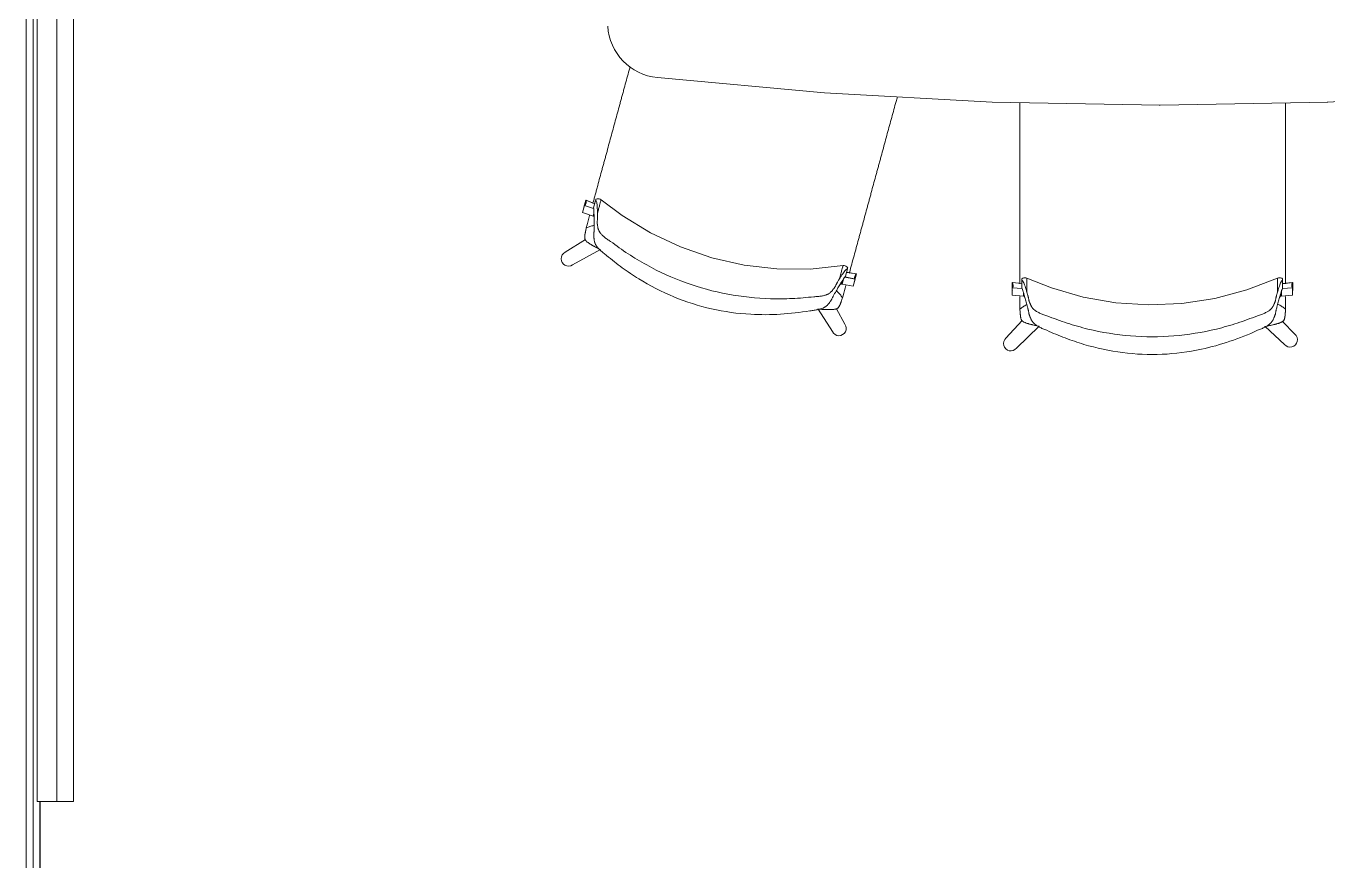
# Model space of a CAD drawing. Header units: millimetres. Extents: x 90978 to 295199, y -4084 to 97293.
# Drawn here: x 168356 to 170681, y 22495 to 23986 of the extents above; entities that cross this region are included whole.
import ezdxf

# ---------------------------------------------------------------- set-up
doc = ezdxf.new("R2010")
doc.units = ezdxf.units.MM
doc.header["$MEASUREMENT"] = 0
doc.layers.get('0').update_dxf_attribs({"linetype": 'CONTINUOUS'})
for name, color, linetype, lineweight in [('A-DETL-THIN', 8, 'CONTINUOUS', 9), ('CSM-STL-XX-ZZ-M3-A-XXXX-00001_detached _19_04_21__rvt-1-Level 0$0$A-WALL', 7, 'CONTINUOUS', 9), ('CSM-STL-XX-ZZ-M3-A-XXXX-00001_detached _19_04_21__rvt-1-Level 0$0$I-FURN', 8, 'CONTINUOUS', 9), ('CSM-STL-XX-ZZ-M3-A-XXXX-00001_detached _19_04_21__rvt-1-Level 0$0$I-WALL', 7, 'CONTINUOUS', 9), ('G-IMPT', 8, 'CONTINUOUS', 9), ('I-FURN', 8, 'CONTINUOUS', 9)]:
    doc.layers.add(name, color=color, linetype=linetype, lineweight=lineweight)

# ---------------------------------------------------------------- blocks, each defined once
blk = doc.blocks.new('Synergy Type 3 - Desk Type 3_dwg_Family - 580997-310579-_3D_-768211-Level 0')
at = {"layer": 'G-IMPT'}
for p, q in [((-354.2, 2138.6), (-251.1, 2140.5)), ((-251.1, 2140.5), (-253.4, 2138.6)), ((-251.1, 2140.5), (-147.9, 2138.6)), ((-251.1, 2140.5), (-248.7, 2138.6)), ((-761.1, 1140.5), (-761, 1142)), ((258.9, 1140.5), (258.9, 1142)), ((-755.6, 842.3), (-755.6, 840.8)), ((-755.6, 840.8), (-739.2, 541.4)), ((237.1, 541.4), (253.5, 840.8)), ((253.5, 840.8), (253.5, 842.3)), ((-739.2, 541.4), (-739.2, 542.1)), ((-711.9, 242.9), (-739.2, 541.4)), ((209.8, 242.9), (237.1, 541.4)), ((237.1, 541.4), (237.1, 542.1)), ((-706.7, 220.4), (-711.9, 242.9)), ((204.6, 220.4), (209.8, 242.9)), ((-696.5, 199.7), (-706.7, 220.4)), ((204.6, 220.4), (194.4, 199.7)), ((-681.9, 181.8), (-696.5, 199.7)), ((-694.9, 198), (-696.5, 199.7)), ((194.4, 199.7), (179.8, 181.8)), ((-663.6, 167.8), (-681.9, 181.8)), ((-663.6, 167.8), (-666.8, 171)), ((-642.5, 158.4), (-663.6, 167.8)), ((161.4, 167.8), (140.4, 158.4)), ((179.8, 181.8), (161.4, 167.8)), ((179.8, 181.8), (176, 179.6)), ((179.8, 181.8), (177.8, 181)), ((-642.5, 158.4), (-645.7, 160.9)), ((-642.5, 158.4), (-644.5, 160.3)), ((-642.5, 158.4), (-643.8, 160.1)), ((-642.5, 158.4), (-619.8, 154.1)), ((-619.8, 154.1), (-621.7, 155.9)), ((-619.8, 154.1), (-435.6, 143.9)), ((-443.2, 146.6), (-435.6, 143.9)), ((-435.6, 143.9), (-437.7, 146.6)), ((-435.6, 143.9), (-251.1, 140.5)), ((-251.1, 140.5), (-259.1, 147.1)), ((-251.1, 140.5), (-242.9, 147.2)), ((-66.5, 143.9), (-251.1, 140.5)), ((117.7, 154.1), (-66.5, 143.9)), ((-55.9, 147.7), (-66.5, 143.9)), ((-66.5, 143.9), (-63.6, 147.7)), ((140.4, 158.4), (117.7, 154.1)), ((123.2, 156.5), (117.7, 154.1)), ((121.3, 156.2), (117.7, 154.1)), ((120.3, 156), (117.7, 154.1)), ((119.6, 155.9), (117.7, 154.1)), ((147.1, 162.4), (140.4, 158.4))]:
    blk.add_line(p, q, dxfattribs=at)

msp = doc.modelspace()

# ---------------------------------------------------------------- linework, layer by layer
at = {"layer": 'A-DETL-THIN'}
for p, q in [((169483.5, 23894.2), (169782, 23866.9)), ((169782, 23866.9), (170081.3, 23850.5)), ((170680.8, 23850.5), (170980.2, 23866.9)), ((170081.3, 23850.5), (170381.1, 23845)), ((170381.1, 23845), (170680.8, 23850.5))]:
    msp.add_line(p, q, dxfattribs=at)
msp.add_arc((169492.4, 23991.7), 97.9, 183.1736, 264.7725, dxfattribs=at)
at = {"layer": 'CSM-STL-XX-ZZ-M3-A-XXXX-00001_detached _19_04_21__rvt-1-Level 0$0$A-WALL'}
for p, q in [((168355.8, 16174.2), (168355.8, 26395.4)), ((168368.3, 16189.2), (168368.3, 26380.4))]:
    msp.add_line(p, q, dxfattribs=at)
at = {"layer": 'CSM-STL-XX-ZZ-M3-A-XXXX-00001_detached _19_04_21__rvt-1-Level 0$0$I-FURN'}
for p, q in [((168375.8, 25000.8), (168375.8, 22600.8)), ((168410.8, 22600.8), (168410.8, 25000.8)), ((168410.8, 22600.8), (168410.8, 25000.8)), ((168440.8, 25000.8), (168440.8, 22600.8)), ((168375.8, 22600.8), (168410.8, 22600.8)), ((168440.8, 22600.8), (168410.8, 22600.8))]:
    msp.add_line(p, q, dxfattribs=at)
at = {"layer": 'CSM-STL-XX-ZZ-M3-A-XXXX-00001_detached _19_04_21__rvt-1-Level 0$0$I-WALL', "lineweight": 30}
msp.add_line((168380.8, 22350), (168380.8, 22600.8), dxfattribs=at)
at = {"layer": 'I-FURN'}
for p, q in [((169355.3, 23675.3), (169351.8, 23662.4)), ((169371.4, 23668.8), (169355.3, 23675.3)), ((169371.4, 23668.8), (169356.2, 23675)), ((169369.4, 23661.6), (169373, 23674.8)), ((169375.6, 23677.5), (169373.5, 23676.8)), ((169377.8, 23677.7), (169375.6, 23677.5)), ((169379.3, 23677.5), (169377.8, 23677.7)), ((169381.1, 23676.9), (169379.3, 23677.5)), ((169382.8, 23675.9), (169381.1, 23676.9)), ((169420.5, 23647.5), (169382.8, 23675.9)), ((169349.6, 23652.9), (169353.1, 23665.8)), ((169368.4, 23646.4), (169349.6, 23652.9)), ((169353.1, 23665.8), (169369.5, 23660.1)), ((169370, 23652.1), (169368.4, 23646.4)), ((169370.1, 23649), (169369.4, 23646.1)), ((169471, 23616.7), (169420.5, 23647.5)), ((169354.9, 23604.9), (169318.6, 23582.1)), ((169524.6, 23591.6), (169471, 23616.7)), ((169331.9, 23559.6), (169381.5, 23587)), ((169580.5, 23572.4), (169524.6, 23591.6)), ((169638.2, 23559.3), (169580.5, 23572.4)), ((169696.9, 23552.6), (169638.2, 23559.3)), ((169756, 23552.2), (169696.9, 23552.6)), ((169814.8, 23558.3), (169756, 23552.2)), ((169814.8, 23558.3), (169816.7, 23558.3)), ((169816.7, 23558.3), (169818.5, 23557.9)), ((169818.5, 23557.9), (169819.9, 23557.3)), ((169819.1, 23539.2), (169822.6, 23552.4)), ((169819.9, 23557.3), (169821.8, 23556)), ((169821.8, 23556), (169823.2, 23554.4)), ((169812.2, 23525.6), (169813.7, 23531.3)), ((169813.1, 23525.3), (169815.4, 23533.9)), ((169818.1, 23537.9), (169836.2, 23534.3)), ((169818.2, 23538), (169835.2, 23534.6)), ((169838.1, 23543.8), (169821, 23546.4)), ((169839, 23543.6), (169821, 23546.2)), ((169836.2, 23534.3), (169832.7, 23521.4)), ((169835.5, 23530.7), (169839, 23543.6)), ((170135.7, 23535.7), (170134, 23534.5)), ((170134, 23518.8), (170134, 23532.4)), ((170137.9, 23536.5), (170135.7, 23535.7)), ((170139.4, 23536.7), (170137.9, 23536.5)), ((170141.2, 23536.6), (170139.4, 23536.7)), ((170143.1, 23536.1), (170141.2, 23536.6)), ((170187, 23518.6), (170143.1, 23536.1)), ((170590.8, 23536.1), (170535.7, 23514.8)), ((170590.8, 23536.1), (170592.7, 23536.6)), ((170592.7, 23536.6), (170594.5, 23536.7)), ((170594.5, 23536.7), (170596, 23536.5)), ((170596, 23536.5), (170598.2, 23535.7)), ((170598.2, 23535.7), (170599.9, 23534.5)), ((170599.9, 23518.8), (170599.9, 23532.4)), ((169832.7, 23521.4), (169813.1, 23525.3)), ((170134, 23526.2), (170116.8, 23528.3)), ((170116.8, 23528.3), (170116.8, 23514.9)), ((170117.1, 23518.5), (170134.5, 23517.3)), ((170117.1, 23505.2), (170117.1, 23518.5)), ((170134, 23526.3), (170117.7, 23528.2)), ((170137, 23509.7), (170137, 23503.8)), ((170138, 23506.8), (170138, 23503.8)), ((170243.8, 23502.1), (170187, 23518.6)), ((170535.7, 23514.8), (170478.6, 23499.6)), ((170596.9, 23503.8), (170596.9, 23509.7)), ((170597.8, 23503.8), (170597.8, 23512.7)), ((170599.4, 23517.3), (170616.8, 23518.5)), ((170599.4, 23517.3), (170617.7, 23518.5)), ((170617.1, 23528.3), (170599.9, 23526.2)), ((170618.1, 23528.2), (170599.9, 23526)), ((170617.7, 23518.5), (170617.7, 23505.2)), ((170618.1, 23514.9), (170618.1, 23528.2)), ((170137, 23503.8), (170117.1, 23505.2)), ((170302, 23492), (170243.8, 23502.1)), ((170361.1, 23488.1), (170302, 23492)), ((170420.1, 23490.7), (170361.1, 23488.1)), ((170478.6, 23499.6), (170420.1, 23490.7)), ((170617.7, 23505.2), (170597.8, 23503.8)), ((169770.4, 23480.6), (169795.8, 23440.3)), ((169818.3, 23453.5), (169802.9, 23481.3)), ((170134.8, 23460.3), (170105.8, 23428.7)), ((170124.5, 23410.5), (170165.2, 23449.9)), ((170568.4, 23449.4), (170603.5, 23417.2)), ((170621.7, 23435.9), (170599.6, 23458.7))]:
    msp.add_line(p, q, dxfattribs=at)
for centre, start, end in [((169324.5, 23570.4), 116.7401, 304.3564), ((169807.5, 23446.2), 206.7636, 34.3798), ((170613.2, 23425.9), 221.9896, 49.6059), ((170114.6, 23419), 131.9662, 319.5824)]:
    msp.add_arc(centre, 13.1, start, end, dxfattribs=at)
for centre, major_axis, start_param, end_param in [((169338, 23674.4), (16.8, -4.6), 6.026179, 6.605675), ((169338.9, 23674.1), (16.8, -4.6), 6.026179, 6.605675), ((169334.5, 23661.5), (16.8, -4.6), 0.238848, 0.322489), ((169850, 23521.2), (16.8, -4.6), 2.819103, 2.902745), ((169852.6, 23534.3), (16.8, -4.6), 2.819103, 3.398599), ((169853.5, 23534), (16.8, -4.6), 2.819103, 3.398599), ((170100.3, 23522.9), (17.4, 0), 6.026179, 6.605675), ((170100.3, 23509.5), (17.4, 0), 0.238848, 0.322489), ((170101.2, 23522.8), (17.4, 0), 6.026179, 6.605675), ((170633.6, 23522.9), (17.4, 0), 2.819103, 3.398599), ((170634.6, 23522.8), (17.4, 0), 2.819103, 3.398599), ((170634.6, 23509.5), (17.4, 0), 2.819103, 2.902745)]:
    msp.add_ellipse(centre, major_axis=major_axis, ratio=0.978487, start_param=start_param, end_param=end_param, dxfattribs=at)
for points, knots in [([(169368, 23669.4), (169368.2, 23670), (169369.1, 23673.2), (169370.6, 23678.8), (169372.7, 23686.4), (169374.7, 23693.8), (169377.3, 23703.6), (169380.6, 23715.5), (169383.8, 23727.3), (169386.4, 23736.9), (169388.4, 23744.2), (169390.4, 23751.5), (169393, 23761.2), (169396.3, 23773.2), (169400.2, 23787.6), (169404.2, 23802.2), (169408.2, 23816.8), (169412.1, 23831.3), (169415.4, 23843.3), (169418, 23853.1), (169420, 23860.4), (169422, 23867.8), (169424.7, 23877.5), (169427.9, 23889.5), (169431.2, 23901.5), (169433.4, 23909.5), (169434.3, 23912.7), (169434.5, 23913.4)], [-0.8977274, -0.8977274, -0.8977274, -0.8977274, -0.8928571, -0.875, -0.8571429, -0.8392857, -0.8214286, -0.7857143, -0.75, -0.7321429, -0.7142857, -0.6964286, -0.6785714, -0.6428571, -0.6071429, -0.5714286, -0.5357143, -0.5, -0.4642857, -0.4464286, -0.4285714, -0.4107143, -0.3928571, -0.3571429, -0.3214286, -0.3035714, -0.2983352, -0.2983352, -0.2983352, -0.2983352]), ([(169911.8, 23859.7), (169911, 23856.9), (169909, 23849.5), (169905.7, 23837.3), (169901.8, 23823.1), (169897.9, 23808.8), (169893.9, 23794.1), (169889.9, 23779.3), (169885.9, 23764.7), (169882.6, 23752.6), (169880, 23742.8), (169877.9, 23735.4), (169875.9, 23728.1), (169873.3, 23718.4), (169870.1, 23706.5), (169866.8, 23694.6), (169864.2, 23685), (169862.2, 23677.7), (169860.2, 23670.4), (169857.6, 23660.7), (169854.3, 23648.7), (169851.1, 23636.7), (169848.4, 23626.9), (169846.4, 23619.5), (169844.4, 23612.1), (169841.7, 23602.4), (169838.5, 23590.4), (169834.5, 23575.8), (169830.4, 23560.9), (169827.6, 23550.6), (169826.2, 23545.2), (169826, 23544.8)], [-0.8779711, -0.8779711, -0.8779711, -0.8779711, -0.8571429, -0.8214286, -0.7857143, -0.75, -0.7142857, -0.6785714, -0.6428571, -0.6071429, -0.5892857, -0.5714286, -0.5535714, -0.5357143, -0.5, -0.4642857, -0.4464286, -0.4285714, -0.4107143, -0.3928571, -0.3571429, -0.3214286, -0.3035714, -0.2857143, -0.2678571, -0.25, -0.2142857, -0.1785714, -0.1428571, -0.1071429, -0.103964, -0.103964, -0.103964, -0.103964]), ([(170130.6, 23525.9), (170130.6, 23526.6), (170130.6, 23529.9), (170130.6, 23535.7), (170130.6, 23543.5), (170130.6, 23551.2), (170130.6, 23561.3), (170130.6, 23573.7), (170130.6, 23585.9), (170130.6, 23595.9), (170130.6, 23603.4), (170130.6, 23611.1), (170130.6, 23621.1), (170130.6, 23633.5), (170130.6, 23648.4), (170130.6, 23663.6), (170130.6, 23678.7), (170130.6, 23693.7), (170130.6, 23706.2), (170130.6, 23716.3), (170130.6, 23723.9), (170130.6, 23731.6), (170130.6, 23741.6), (170130.6, 23754), (170130.6, 23766.5), (170130.6, 23776.6), (170130.6, 23784.2), (170130.6, 23791.8), (170130.6, 23801.8), (170130.6, 23814.2), (170130.6, 23828.8), (170130.6, 23840.6), (170130.6, 23847.5), (170130.6, 23849.5)], [-0.8977274, -0.8977274, -0.8977274, -0.8977274, -0.8928571, -0.875, -0.8571429, -0.8392857, -0.8214286, -0.7857143, -0.75, -0.7321429, -0.7142857, -0.6964286, -0.6785714, -0.6428571, -0.6071429, -0.5714286, -0.5357143, -0.5, -0.4642857, -0.4464286, -0.4285714, -0.4107143, -0.3928571, -0.3571429, -0.3214286, -0.3035714, -0.2857143, -0.2678571, -0.25, -0.2142857, -0.1785714, -0.1428571, -0.1282246, -0.1282246, -0.1282246, -0.1282246]), ([(170605.2, 23849.1), (170605.2, 23847.3), (170605.2, 23840.6), (170605.2, 23829.1), (170605.2, 23814.4), (170605.2, 23799.6), (170605.2, 23784.4), (170605.2, 23769), (170605.2, 23753.9), (170605.2, 23741.3), (170605.2, 23731.2), (170605.2, 23723.6), (170605.2, 23716), (170605.2, 23705.9), (170605.2, 23693.6), (170605.2, 23681.2), (170605.2, 23671.3), (170605.2, 23663.7), (170605.2, 23656.1), (170605.2, 23646.1), (170605.2, 23633.7), (170605.2, 23621.2), (170605.2, 23611.1), (170605.2, 23603.5), (170605.2, 23595.8), (170605.2, 23585.7), (170605.2, 23573.2), (170605.2, 23558.2), (170605.2, 23542.7), (170605.2, 23532), (170605.2, 23526.4), (170605.2, 23526)], [-0.8699365, -0.8699365, -0.8699365, -0.8699365, -0.8571429, -0.8214286, -0.7857143, -0.75, -0.7142857, -0.6785714, -0.6428571, -0.6071429, -0.5892857, -0.5714286, -0.5535714, -0.5357143, -0.5, -0.4642857, -0.4464286, -0.4285714, -0.4107143, -0.3928571, -0.3571429, -0.3214286, -0.3035714, -0.2857143, -0.2678571, -0.25, -0.2142857, -0.1785714, -0.1428571, -0.1071429, -0.103964, -0.103964, -0.103964, -0.103964]), ([(169373.1, 23675.1), (169373.2, 23675.5), (169373.4, 23676.2), (169373.6, 23676.8), (169373.5, 23676.7), (169373.4, 23676.1), (169373.1, 23675.3), (169373, 23674.8)], [0.4171888, 0.4171888, 0.4171888, 0.4171888, 0.5, 0.625, 0.75, 0.875, 1, 1, 1, 1]), ([(169376.2, 23651.8), (169377, 23654.7), (169378.4, 23659.9), (169380.1, 23666.1), (169381.3, 23670.6), (169382, 23673.2), (169382.4, 23674.6), (169382.6, 23675.3), (169382.7, 23675.8), (169382.8, 23675.9), (169382.8, 23675.9)], [0, 0, 0, 0, 0.1111111, 0.2222222, 0.3333333, 0.4444444, 0.5, 0.5555556, 0.6111111, 0.6625707, 0.6625707, 0.6625707, 0.6625707]), ([(169392.7, 23576.4), (169390.5, 23577.9), (169386.4, 23580.9), (169382.2, 23584.7), (169379.2, 23587.6), (169377.2, 23589.8), (169375.8, 23591.6), (169374.9, 23592.8), (169374.4, 23593.5), (169374, 23594), (169373.7, 23594.6), (169373.3, 23595.2), (169372.6, 23596.4), (169371.9, 23598.1), (169371.2, 23600.1), (169370.8, 23602), (169370.5, 23603.8), (169370.3, 23605.6), (169370.1, 23607), (169370, 23608), (169370, 23608.5), (169369.9, 23608.9), (169369.9, 23609.3), (169369.8, 23609.9), (169369.7, 23610.8), (169369.7, 23612), (169369.7, 23613.4), (169369.8, 23615.2), (169370, 23616.9), (169370.1, 23618.6), (169370.2, 23619.9), (169370.2, 23621.2), (169370.2, 23623), (169370.2, 23626), (169370.3, 23630.2), (169370.3, 23634.8), (169370.3, 23639.2), (169370.3, 23643.5), (169370.2, 23647.4), (169370.1, 23651), (169370, 23653.1), (169369.9, 23654.1)], [0, 0, 0, 0, 0.035714, 0.071429, 0.089286, 0.107143, 0.125, 0.133929, 0.138393, 0.142857, 0.147321, 0.151786, 0.160714, 0.178571, 0.196429, 0.214286, 0.232143, 0.25, 0.267857, 0.276786, 0.28125, 0.285714, 0.290179, 0.294643, 0.303571, 0.321429, 0.339286, 0.357143, 0.392857, 0.410714, 0.428571, 0.446429, 0.464286, 0.5, 0.571429, 0.642857, 0.714286, 0.785714, 0.857143, 0.928571, 1, 1, 1, 1]), ([(169376.2, 23651.8), (169376.2, 23650.2), (169376.2, 23647.7), (169376.2, 23644.8), (169376.2, 23643.2), (169376.2, 23641.9), (169376.2, 23640.7), (169376.1, 23639.2), (169375.9, 23637.8), (169375.8, 23636.3), (169375.8, 23635.1), (169375.9, 23634), (169376, 23633.2), (169376, 23632.7), (169376.1, 23632.3), (169376.2, 23631.9), (169376.3, 23631.4), (169376.4, 23630.5), (169376.6, 23629.1), (169376.9, 23627.3), (169377.2, 23625.4), (169377.7, 23623.5), (169378.4, 23621.6), (169379.2, 23619.9), (169379.9, 23618.8), (169380.3, 23618.1), (169380.6, 23617.6), (169381, 23617.1), (169381.5, 23616.5), (169382.5, 23615.3), (169383.9, 23613.6), (169386, 23611.6), (169388.9, 23608.9), (169393.3, 23605.6), (169397.4, 23602.9), (169399.6, 23601.6)], [0, 0, 0, 0, 0.125, 0.1875, 0.21875, 0.25, 0.28125, 0.3125, 0.375, 0.40625, 0.4375, 0.46875, 0.484375, 0.492188, 0.5, 0.507812, 0.515625, 0.53125, 0.5625, 0.59375, 0.625, 0.65625, 0.6875, 0.71875, 0.734375, 0.742188, 0.75, 0.757812, 0.765625, 0.78125, 0.8125, 0.84375, 0.875, 0.9375, 1, 1, 1, 1]), ([(169381.1, 23587), (169379, 23588.1), (169375.6, 23589.9), (169371.6, 23592), (169369.3, 23593.2), (169367.7, 23594.2), (169366.2, 23595), (169364.8, 23595.9), (169363.4, 23596.7), (169361.9, 23597.7), (169360.3, 23598.7), (169358.8, 23599.8), (169357.7, 23600.7), (169356.9, 23601.4), (169356.3, 23602), (169355.8, 23602.6), (169355.1, 23603.5), (169354.4, 23604.6), (169353.9, 23606), (169353.6, 23607.3), (169353.5, 23608.6), (169353.5, 23610), (169353.6, 23611.2), (169353.7, 23612.1), (169353.8, 23612.6), (169353.9, 23613), (169353.9, 23613.4), (169354, 23613.9), (169354.1, 23614.8), (169354.4, 23616), (169354.6, 23617.2), (169354.8, 23618.2), (169354.9, 23619), (169355.1, 23619.8), (169355.3, 23620.9), (169355.7, 23622.8), (169356.1, 23624.4), (169356.3, 23625.5)], [0, 0, 0, 0, 0.125, 0.1875, 0.21875, 0.25, 0.28125, 0.3125, 0.34375, 0.375, 0.40625, 0.4375, 0.46875, 0.484375, 0.5, 0.515625, 0.53125, 0.5625, 0.59375, 0.625, 0.65625, 0.6875, 0.71875, 0.734375, 0.742188, 0.75, 0.757812, 0.765625, 0.78125, 0.8125, 0.84375, 0.859375, 0.875, 0.890625, 0.90625, 0.9375, 1, 1, 1, 1]), ([(169370.7, 23630.2), (169370.3, 23630.1), (169367.7, 23629.6), (169362.9, 23628.3), (169358.5, 23626.5), (169356.3, 23625.5)], [0.93933321, 0.93933321, 0.93933321, 0.93933321, 0.94444444, 0.97222222, 1, 1, 1, 1]), ([(169399.6, 23601.6), (169409.8, 23593.7), (169430.8, 23578.9), (169475, 23552.3), (169533.7, 23525.6), (169608.5, 23505.2), (169672.7, 23498.5), (169724.2, 23499), (169749.8, 23501.2), (169762.6, 23502.7)], [-1, -1, -1, -1, -0.9, -0.8, -0.6, -0.4, -0.2, -0.1, 0, 0, 0, 0]), ([(169755.8, 23477.6), (169738.3, 23474.6), (169703.2, 23470.5), (169644.1, 23470.2), (169579.6, 23479), (169512, 23500.7), (169459.5, 23527.9), (169420.3, 23554.2), (169401.7, 23568.8), (169392.7, 23576.4)], [-1, -1, -1, -1, -0.863636, -0.727273, -0.545455, -0.363636, -0.181818, -0.090909, 0, 0, 0, 0]), ([(169814.8, 23558.3), (169814.8, 23558.3), (169814.8, 23558.2), (169814.6, 23557.7), (169814.4, 23556.8), (169813.9, 23554.9), (169812.8, 23551.1), (169810.9, 23544.1), (169809.2, 23537.8), (169808.2, 23534.2)], [0.3374293, 0.3374293, 0.3374293, 0.3374293, 0.3888889, 0.4444444, 0.5138889, 0.5833333, 0.7222222, 0.8611111, 1, 1, 1, 1]), ([(169822.6, 23552.4), (169822.8, 23552.9), (169823, 23553.7), (169823.2, 23554.4), (169823.2, 23554.5), (169823, 23553.9), (169822.8, 23553.1), (169822.7, 23552.7)], [0, 0, 0, 0, 0.125, 0.25, 0.375, 0.5, 0.5837817, 0.5837817, 0.5837817, 0.5837817]), ([(169814.8, 23533), (169813.7, 23531.3), (169811.8, 23528.5), (169809.1, 23524), (169806.9, 23520.4), (169804.7, 23516.6), (169802.4, 23512.6), (169800.3, 23509), (169798.6, 23506), (169797.5, 23504), (169796.6, 23502.5), (169795.9, 23500.9), (169795.2, 23499.4), (169794.4, 23497.8), (169793.7, 23496.6), (169793, 23495.5), (169792.5, 23494.8), (169792.2, 23494.4), (169791.9, 23494.1), (169791.7, 23493.7), (169791.3, 23493.3), (169790.8, 23492.5), (169789.9, 23491.4), (169788.8, 23489.9), (169787.6, 23488.5), (169786.3, 23487.1), (169784.8, 23485.7), (169783.3, 23484.7), (169782.1, 23484), (169781.4, 23483.6), (169780.8, 23483.3), (169780.3, 23483), (169779.5, 23482.7), (169778.1, 23482.1), (169775.9, 23481.3), (169773.1, 23480.4), (169769.1, 23479.4), (169763.5, 23478.3), (169758.5, 23477.8), (169755.8, 23477.6)], [0, 0, 0, 0, 0.142857, 0.214286, 0.285714, 0.357143, 0.428571, 0.5, 0.535714, 0.571429, 0.589286, 0.607143, 0.642857, 0.660714, 0.678571, 0.696429, 0.705357, 0.709821, 0.714286, 0.71875, 0.723214, 0.732143, 0.75, 0.767857, 0.785714, 0.803571, 0.821429, 0.839286, 0.848214, 0.852679, 0.857143, 0.861607, 0.866071, 0.875, 0.892857, 0.910714, 0.928571, 0.964286, 1, 1, 1, 1]), ([(169762.6, 23502.7), (169765.2, 23502.8), (169770.1, 23503), (169775.5, 23503.7), (169779.5, 23504.5), (169782.2, 23505.2), (169784.3, 23505.9), (169785.7, 23506.4), (169786.5, 23506.7), (169787.1, 23507), (169787.6, 23507.2), (169788.3, 23507.6), (169789.5, 23508.2), (169791, 23509.3), (169792.6, 23510.6), (169794, 23512), (169795.3, 23513.4), (169796.4, 23514.8), (169797.2, 23515.9), (169797.8, 23516.6), (169798.2, 23517), (169798.4, 23517.3), (169798.7, 23517.6), (169799, 23518), (169799.5, 23518.7), (169800.1, 23519.6), (169800.7, 23520.6), (169801.4, 23522), (169802, 23523.3), (169802.7, 23524.7), (169803.2, 23525.7), (169803.9, 23526.8), (169804.7, 23528.2), (169806.1, 23530.7), (169807.4, 23532.8), (169808.2, 23534.2)], [0, 0, 0, 0, 0.0625, 0.125, 0.15625, 0.1875, 0.21875, 0.234375, 0.242188, 0.25, 0.257812, 0.265625, 0.28125, 0.3125, 0.34375, 0.375, 0.40625, 0.4375, 0.46875, 0.484375, 0.492188, 0.5, 0.507812, 0.515625, 0.53125, 0.5625, 0.59375, 0.625, 0.6875, 0.71875, 0.75, 0.78125, 0.8125, 0.875, 1, 1, 1, 1]), ([(170134, 23532.8), (170134, 23533.2), (170134, 23533.9), (170134, 23534.6), (170134, 23534.5), (170134, 23533.8), (170134, 23533), (170134, 23532.4)], [0.4171888, 0.4171888, 0.4171888, 0.4171888, 0.5, 0.625, 0.75, 0.875, 1, 1, 1, 1]), ([(170143.1, 23511.1), (170143.1, 23514.1), (170143.1, 23519.5), (170143.1, 23525.9), (170143.1, 23530.6), (170143.1, 23533.3), (170143.1, 23534.7), (170143.1, 23535.2), (170143.1, 23535.4)], [0, 0, 0, 0, 0.1111111, 0.2222222, 0.3333333, 0.4444444, 0.5, 0.5555556, 0.5555556, 0.5555556, 0.5555556]), ([(170590.8, 23535.4), (170590.8, 23535.1), (170590.8, 23534.5), (170590.8, 23532.5), (170590.8, 23528.6), (170590.8, 23521.4), (170590.8, 23514.9), (170590.8, 23511.1)], [0.4444444, 0.4444444, 0.4444444, 0.4444444, 0.5138889, 0.5833333, 0.7222222, 0.8611111, 1, 1, 1, 1]), ([(170599.9, 23532.4), (170599.9, 23533), (170599.9, 23533.8), (170599.9, 23534.5), (170599.9, 23534.6), (170599.9, 23533.9), (170599.9, 23533.2), (170599.9, 23532.8)], [0, 0, 0, 0, 0.125, 0.25, 0.375, 0.5, 0.5837817, 0.5837817, 0.5837817, 0.5837817]), ([(169813.9, 23500.9), (169812.5, 23502.9), (169809.6, 23506.7), (169805.8, 23510.6), (169803.4, 23512.7), (169802.7, 23513.3)], [0, 0, 0, 0, 0.02777778, 0.05555556, 0.06696683, 0.06696683, 0.06696683, 0.06696683]), ([(169809.6, 23524.7), (169810, 23524.8), (169811, 23525.1), (169811.8, 23525.5), (169812.2, 23525.7)], [-0.5281276, -0.5281276, -0.5281276, -0.5281276, -0.3333333, -0.1189454, -0.1189454, -0.1189454, -0.1189454]), ([(170178.8, 23442.7), (170176.3, 23443.6), (170171.6, 23445.4), (170166.5, 23447.9), (170162.8, 23450), (170160.4, 23451.5), (170158.5, 23452.9), (170157.3, 23453.8), (170156.6, 23454.4), (170156.1, 23454.8), (170155.7, 23455.2), (170155.1, 23455.8), (170154.1, 23456.7), (170153, 23458.2), (170151.9, 23459.9), (170150.9, 23461.6), (170150.2, 23463.3), (170149.5, 23465), (170149, 23466.3), (170148.6, 23467.2), (170148.4, 23467.7), (170148.3, 23468.1), (170148.1, 23468.5), (170147.9, 23469), (170147.6, 23469.8), (170147.2, 23471), (170146.9, 23472.3), (170146.5, 23474.1), (170146.3, 23475.8), (170145.9, 23477.4), (170145.6, 23478.7), (170145.3, 23480), (170144.9, 23481.7), (170144.1, 23484.7), (170143, 23488.7), (170141.8, 23493.2), (170140.7, 23497.4), (170139.6, 23501.5), (170138.5, 23505.3), (170137.4, 23508.7), (170136.7, 23510.7), (170136.4, 23511.7)], [0, 0, 0, 0, 0.035714, 0.071429, 0.089286, 0.107143, 0.125, 0.133929, 0.138393, 0.142857, 0.147321, 0.151786, 0.160714, 0.178571, 0.196429, 0.214286, 0.232143, 0.25, 0.267857, 0.276786, 0.28125, 0.285714, 0.290179, 0.294643, 0.303571, 0.321429, 0.339286, 0.357143, 0.392857, 0.410714, 0.428571, 0.446429, 0.464286, 0.5, 0.571429, 0.642857, 0.714286, 0.785714, 0.857143, 0.928571, 1, 1, 1, 1]), ([(170143.1, 23511.1), (170143.5, 23509.6), (170144.2, 23507.2), (170144.9, 23504.4), (170145.4, 23502.8), (170145.7, 23501.6), (170146, 23500.4), (170146.2, 23499), (170146.5, 23497.5), (170146.8, 23496), (170147.1, 23494.9), (170147.4, 23493.8), (170147.7, 23493.1), (170147.9, 23492.6), (170148.1, 23492.3), (170148.3, 23491.9), (170148.5, 23491.4), (170148.9, 23490.6), (170149.4, 23489.3), (170150.1, 23487.6), (170151, 23485.9), (170151.9, 23484.2), (170153.1, 23482.5), (170154.3, 23481.1), (170155.3, 23480.2), (170155.9, 23479.7), (170156.3, 23479.3), (170156.8, 23478.9), (170157.5, 23478.4), (170158.7, 23477.5), (170160.6, 23476.3), (170163, 23474.9), (170166.6, 23473.1), (170171.7, 23471), (170176.3, 23469.5), (170178.8, 23468.8)], [0, 0, 0, 0, 0.125, 0.1875, 0.21875, 0.25, 0.28125, 0.3125, 0.375, 0.40625, 0.4375, 0.46875, 0.484375, 0.492188, 0.5, 0.507812, 0.515625, 0.53125, 0.5625, 0.59375, 0.625, 0.65625, 0.6875, 0.71875, 0.734375, 0.742188, 0.75, 0.757812, 0.765625, 0.78125, 0.8125, 0.84375, 0.875, 0.9375, 1, 1, 1, 1]), ([(170597.5, 23511.7), (170596.8, 23509.8), (170595.8, 23506.5), (170594.3, 23501.5), (170593.2, 23497.4), (170592.1, 23493.2), (170590.9, 23488.7), (170589.8, 23484.7), (170588.9, 23481.3), (170588.4, 23479.2), (170588, 23477.4), (170587.6, 23475.8), (170587.4, 23474.1), (170587, 23472.3), (170586.7, 23471), (170586.3, 23469.8), (170586, 23469), (170585.8, 23468.5), (170585.6, 23468.1), (170585.5, 23467.7), (170585.3, 23467.2), (170584.9, 23466.3), (170584.4, 23465), (170583.7, 23463.3), (170583, 23461.6), (170582, 23459.9), (170580.9, 23458.2), (170579.7, 23456.7), (170578.8, 23455.8), (170578.2, 23455.2), (170577.7, 23454.8), (170577.3, 23454.4), (170576.6, 23453.8), (170575.4, 23452.9), (170573.5, 23451.5), (170571.1, 23450), (170567.4, 23447.9), (170562.3, 23445.4), (170557.6, 23443.6), (170555.1, 23442.7)], [0, 0, 0, 0, 0.142857, 0.214286, 0.285714, 0.357143, 0.428571, 0.5, 0.535714, 0.571429, 0.589286, 0.607143, 0.642857, 0.660714, 0.678571, 0.696429, 0.705357, 0.709821, 0.714286, 0.71875, 0.723214, 0.732143, 0.75, 0.767857, 0.785714, 0.803571, 0.821429, 0.839286, 0.848214, 0.852679, 0.857143, 0.861607, 0.866071, 0.875, 0.892857, 0.910714, 0.928571, 0.964286, 1, 1, 1, 1]), ([(170555.1, 23468.8), (170557.6, 23469.5), (170562.2, 23471), (170567.3, 23473.1), (170570.9, 23474.9), (170573.3, 23476.3), (170575.2, 23477.5), (170576.4, 23478.4), (170577.1, 23478.9), (170577.6, 23479.3), (170578, 23479.7), (170578.6, 23480.2), (170579.6, 23481.1), (170580.8, 23482.5), (170582, 23484.2), (170582.9, 23485.9), (170583.8, 23487.6), (170584.5, 23489.3), (170585, 23490.6), (170585.4, 23491.4), (170585.6, 23491.9), (170585.8, 23492.3), (170586, 23492.6), (170586.2, 23493.1), (170586.5, 23493.8), (170586.8, 23494.9), (170587.1, 23496), (170587.4, 23497.5), (170587.7, 23499), (170587.9, 23500.4), (170588.2, 23501.6), (170588.5, 23502.8), (170589, 23504.4), (170589.7, 23507.2), (170590.4, 23509.6), (170590.8, 23511.1)], [0, 0, 0, 0, 0.0625, 0.125, 0.15625, 0.1875, 0.21875, 0.234375, 0.242188, 0.25, 0.257812, 0.265625, 0.28125, 0.3125, 0.34375, 0.375, 0.40625, 0.4375, 0.46875, 0.484375, 0.492188, 0.5, 0.507812, 0.515625, 0.53125, 0.5625, 0.59375, 0.625, 0.6875, 0.71875, 0.75, 0.78125, 0.8125, 0.875, 1, 1, 1, 1]), ([(169813.9, 23500.9), (169813.6, 23499.9), (169813, 23498.3), (169812.4, 23496.5), (169812, 23495.4), (169811.8, 23494.6), (169811.5, 23493.9), (169811.2, 23492.9), (169810.8, 23491.8), (169810.3, 23490.6), (169810, 23489.8), (169809.8, 23489.3), (169809.7, 23488.9), (169809.5, 23488.6), (169809.3, 23488.1), (169809, 23487.3), (169808.4, 23486.2), (169807.8, 23485), (169807, 23483.9), (169806.1, 23482.9), (169804.9, 23482), (169803.7, 23481.4), (169802.7, 23481), (169802, 23480.7), (169801.2, 23480.5), (169800.1, 23480.3), (169798.7, 23480.1), (169796.9, 23479.9), (169795, 23479.8), (169793.2, 23479.7), (169791.6, 23479.7), (169789.9, 23479.7), (169788.2, 23479.7), (169786.3, 23479.8), (169783.8, 23479.8), (169779.2, 23480), (169775.4, 23480.2), (169773, 23480.3)], [0, 0, 0, 0, 0.0625, 0.09375, 0.109375, 0.125, 0.140625, 0.15625, 0.1875, 0.21875, 0.234375, 0.242188, 0.25, 0.257812, 0.265625, 0.28125, 0.3125, 0.34375, 0.375, 0.40625, 0.4375, 0.46875, 0.484375, 0.5, 0.515625, 0.53125, 0.5625, 0.59375, 0.625, 0.65625, 0.6875, 0.71875, 0.75, 0.78125, 0.8125, 0.875, 1, 1, 1, 1]), ([(170143.4, 23488.8), (170143.1, 23488.6), (170140.7, 23487.4), (170136.5, 23484.9), (170132.7, 23482.1), (170130.8, 23480.5)], [0.93933321, 0.93933321, 0.93933321, 0.93933321, 0.94444444, 0.97222222, 1, 1, 1, 1]), ([(170605, 23480.5), (170603.1, 23482.1), (170599.3, 23484.9), (170594.6, 23487.7), (170591.8, 23489.1), (170591, 23489.4)], [0, 0, 0, 0, 0.02777778, 0.05555556, 0.06696683, 0.06696683, 0.06696683, 0.06696683]), ([(170164.8, 23449.9), (170162.5, 23450.4), (170158.7, 23451.2), (170154.3, 23452.2), (170151.8, 23452.8), (170150, 23453.3), (170148.3, 23453.7), (170146.8, 23454.1), (170145.2, 23454.6), (170143.4, 23455.1), (170141.7, 23455.7), (170140, 23456.4), (170138.7, 23456.9), (170137.7, 23457.4), (170137, 23457.8), (170136.3, 23458.3), (170135.4, 23458.9), (170134.5, 23459.8), (170133.6, 23461), (170132.9, 23462.2), (170132.5, 23463.5), (170132.2, 23464.8), (170132, 23466), (170131.8, 23466.9), (170131.8, 23467.4), (170131.7, 23467.8), (170131.7, 23468.2), (170131.6, 23468.7), (170131.5, 23469.6), (170131.4, 23470.8), (170131.3, 23472), (170131.2, 23473.1), (170131.2, 23473.9), (170131.1, 23474.7), (170131, 23475.8), (170130.9, 23477.7), (170130.8, 23479.4), (170130.8, 23480.5)], [0, 0, 0, 0, 0.125, 0.1875, 0.21875, 0.25, 0.28125, 0.3125, 0.34375, 0.375, 0.40625, 0.4375, 0.46875, 0.484375, 0.5, 0.515625, 0.53125, 0.5625, 0.59375, 0.625, 0.65625, 0.6875, 0.71875, 0.734375, 0.742188, 0.75, 0.757812, 0.765625, 0.78125, 0.8125, 0.84375, 0.859375, 0.875, 0.890625, 0.90625, 0.9375, 1, 1, 1, 1]), ([(170178.8, 23468.8), (170190.8, 23463.9), (170214.9, 23455.1), (170264.5, 23441), (170328.2, 23430.7), (170405.7, 23430.7), (170469.4, 23441), (170519, 23455.1), (170543.1, 23463.9), (170555.1, 23468.8)], [-1, -1, -1, -1, -0.9, -0.8, -0.6, -0.4, -0.2, -0.1, 0, 0, 0, 0]), ([(170605, 23480.5), (170605, 23479.4), (170604.9, 23477.7), (170604.8, 23475.8), (170604.7, 23474.7), (170604.6, 23473.9), (170604.6, 23473.1), (170604.5, 23472), (170604.4, 23470.8), (170604.3, 23469.6), (170604.2, 23468.7), (170604.1, 23468.2), (170604.1, 23467.8), (170604, 23467.4), (170604, 23466.9), (170603.8, 23466), (170603.6, 23464.8), (170603.3, 23463.5), (170602.9, 23462.2), (170602.2, 23461), (170601.3, 23459.8), (170600.4, 23458.9), (170599.5, 23458.3), (170598.8, 23457.8), (170598.1, 23457.4), (170597.1, 23456.9), (170595.8, 23456.4), (170594.1, 23455.7), (170592.4, 23455.1), (170590.6, 23454.6), (170589, 23454.1), (170587.5, 23453.7), (170585.8, 23453.3), (170584, 23452.8), (170581.5, 23452.2), (170577.1, 23451.2), (170573.3, 23450.4), (170571, 23449.9)], [0, 0, 0, 0, 0.0625, 0.09375, 0.109375, 0.125, 0.140625, 0.15625, 0.1875, 0.21875, 0.234375, 0.242188, 0.25, 0.257812, 0.265625, 0.28125, 0.3125, 0.34375, 0.375, 0.40625, 0.4375, 0.46875, 0.484375, 0.5, 0.515625, 0.53125, 0.5625, 0.59375, 0.625, 0.65625, 0.6875, 0.71875, 0.75, 0.78125, 0.8125, 0.875, 1, 1, 1, 1]), ([(170555.1, 23442.7), (170539, 23435.2), (170506.2, 23422.1), (170449.3, 23406.3), (170384.7, 23397.8), (170313.8, 23400.9), (170256, 23413.4), (170211.2, 23428.6), (170189.5, 23437.7), (170178.8, 23442.7)], [-1, -1, -1, -1, -0.863636, -0.727273, -0.545455, -0.363636, -0.181818, -0.090909, 0, 0, 0, 0])]:
    msp.add_open_spline(points, degree=3, knots=knots, dxfattribs=at)
for points in [[(169373, 23674.8), (169373.4, 23674.5), (169374.1, 23673.5), (169374.9, 23671.1), (169375.5, 23667.6), (169375.9, 23663.1), (169376.2, 23657.9), (169376.2, 23653.9), (169376.2, 23651.8)], [(169357.1, 23629.2), (169358.7, 23635.2), (169360.4, 23641.3), (169362.1, 23647.5)], [(169369.9, 23654.1), (169369.8, 23655.5), (169369.7, 23658.1), (169369.5, 23660.5), (169369.4, 23661.6)], [(169356.3, 23625.5), (169356.4, 23626.1), (169356.7, 23627.3), (169357, 23628.6), (169357.1, 23629.2)], [(169808.2, 23534.2), (169809.3, 23536), (169811.4, 23539.4), (169814.3, 23543.8), (169816.8, 23547.4), (169819.1, 23550.2), (169821.1, 23551.9), (169822.2, 23552.3), (169822.6, 23552.4)], [(169819.1, 23539.2), (169818.4, 23538.3), (169817, 23536.3), (169815.6, 23534.1), (169814.8, 23533)], [(170134, 23532.4), (170134.4, 23532.2), (170135.3, 23531.5), (170136.8, 23529.4), (170138.3, 23526.1), (170139.8, 23521.9), (170141.4, 23517), (170142.5, 23513.1), (170143.1, 23511.1)], [(170590.8, 23511.1), (170591.4, 23513.1), (170592.5, 23517), (170594.1, 23521.9), (170595.6, 23526.1), (170597.1, 23529.4), (170598.6, 23531.5), (170599.5, 23532.2), (170599.9, 23532.4)], [(169820.1, 23522.8), (169818.4, 23516.5), (169816.7, 23510.5), (169815.1, 23504.6)], [(170136.4, 23511.7), (170136, 23513), (170135.1, 23515.4), (170134.3, 23517.7), (170134, 23518.8)], [(170599.9, 23518.8), (170599.6, 23517.7), (170598.8, 23515.4), (170597.9, 23513), (170597.5, 23511.7)], [(169815.1, 23504.6), (169814.9, 23504), (169814.5, 23502.7), (169814.1, 23501.5), (169813.9, 23500.9)], [(170130.6, 23484.3), (170130.6, 23490.5), (170130.6, 23496.8), (170130.6, 23503.3)], [(170130.8, 23480.5), (170130.7, 23481.1), (170130.7, 23482.4), (170130.6, 23483.7), (170130.6, 23484.3)], [(170138.1, 23503), (170138.5, 23502.8), (170138.9, 23502.5), (170139.3, 23502.2)], [(170594.6, 23502.2), (170595, 23502.5), (170595.4, 23502.8), (170595.8, 23503)], [(170605.2, 23484.3), (170605.2, 23483.7), (170605.1, 23482.4), (170605.1, 23481.1), (170605, 23480.5)], [(170605.2, 23503.2), (170605.2, 23496.7), (170605.2, 23490.4), (170605.2, 23484.3)], [(169769.3, 23480.6), (169770.5, 23480.5), (169771.8, 23480.4), (169773, 23480.3)], [(169773, 23480.3), (169771.8, 23480.4), (169770.6, 23480.5), (169769.4, 23480.6)], [(170567.3, 23449.2), (170568.6, 23449.4), (170569.8, 23449.6), (170571, 23449.9)], [(170571, 23449.9), (170569.8, 23449.6), (170568.6, 23449.4), (170567.4, 23449.2)]]:
    msp.add_open_spline(points, degree=3, dxfattribs=at)

# ---------------------------------------------------------------- block references
at = {"rotation": 90.00000000000007}
msp.add_blockref('Synergy Type 3 - Desk Type 3_dwg_Family - 580997-310579-_3D_-768211-Level 0', (171521.6, 24606.1), dxfattribs=at)
msp.add_blockref('Synergy Type 3 - Desk Type 3_dwg_Family - 580997-310579-_3D_-768211-Level 0', (171521.6, 24606.1), dxfattribs=at)

doc.saveas('drawing.dxf')
